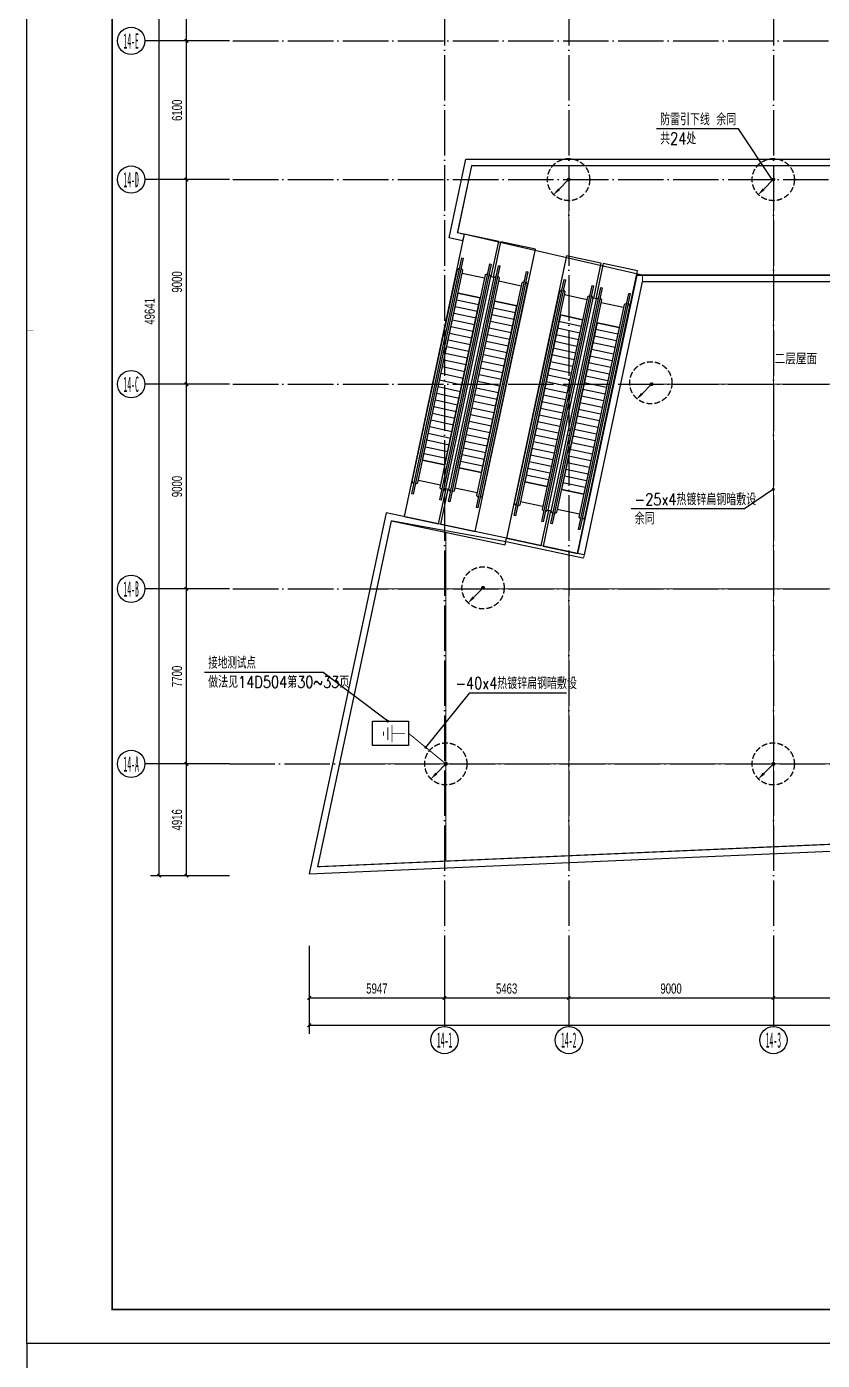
# Model space of a CAD drawing. Extents: x -233336 to 840473, y -28113 to 330904.
# Drawn here: x 671546 to 706535, y 238458 to 297118 of the extents above; entities that cross this region are included whole.
import ezdxf
from ezdxf.enums import TextEntityAlignment as Align
from ezdxf.xclip import XClip

# ---------------------------------------------------------------- set-up
doc = ezdxf.new("R2010")
doc.units = 0
doc.header["$LTSCALE"] = 1000
doc.header["$XCLIPFRAME"] = 2
doc.linetypes.add('104-14# 核心筒$0$DOTE', pattern=[2.42, 2, -0.2, 0.02, -0.2])
doc.linetypes.add('DASH', pattern=[0.35, 0.25, -0.1])
doc.layers.get('0').update_dxf_attribs({"linetype": 'CONTINUOUS'})
doc.layers.get('Defpoints').update_dxf_attribs({"linetype": 'CONTINUOUS'})
for name, color, linetype in [('104-14# 核心筒$0$01-标注_轴线坐标', 8, 'CONTINUOUS'), ('104-14# 核心筒$0$A_AXIS-轴线', 8, '104-14# 核心筒$0$DOTE'), ('104-14# 核心筒$0$AXIS_TEXT', 7, 'CONTINUOUS'), ('AXIS_TEXT', 7, 'CONTINUOUS'), ('DIM-插座', 80, 'CONTINUOUS'), ('ELEMENT', 3, 'CONTINUOUS'), ('EQUIP-插座', 80, 'CONTINUOUS'), ('LIGHTNING_DIM', 80, 'CONTINUOUS'), ('LWIRE', 80, 'CONTINUOUS'), ('TEL_LEAD', 80, 'CONTINUOUS'), ('WIRE-避雷', 130, 'CONTINUOUS'), ('X-104 14#平面$0$02-TEXT_标注', 9, 'CONTINUOUS'), ('X-104 14#平面$0$A-E_楼梯', 8, 'CONTINUOUS'), ('X-104 14#平面$0$A-O_屋面', 8, 'CONTINUOUS')]:
    doc.layers.add(name, color=color, linetype=linetype)
doc.styles.add('104-14# 核心筒$0$_TCH_AXIS', font='STXIHEI.TTF', dxfattribs={"width": 0.8})
doc.styles.add('104-14# 核心筒$0$_TCH_DIM_T3', font='ros.shx', dxfattribs={"width": 0.705882, "bigfont": 'jd.shx'})
doc.styles.add('_TEL_DIM', font='ROMANS2', dxfattribs={"width": 0.8, "height": 3.5, "bigfont": 'HZDF2'})
doc.styles.add('COMPLEX', font='COMPLEX')
doc.styles.get("Standard").update_dxf_attribs({"font": 'GBENOR', "bigfont": 'GBCBIG'})
doc.styles.add('X-104 14#平面$0$Standard', font='STXIHEI.TTF', dxfattribs={"width": 0.8})
doc.dimstyles.new('104-14# 核心筒$0$_TCH_ARCH&&150', dxfattribs={"dimtxt": 446.25, "dimasz": 150, "dimexe": 375, "dimexo": 450, "dimgap": 189.375, "dimtad": 1, "dimdec": 0, "dimzin": 0, "dimdsep": 46, "dimtxsty": '104-14# 核心筒$0$_TCH_DIM_T3', "dimblk": '104-14# 核心筒$0$_ArchTick', "dimcen": 0.09, "dimclrt": 7, "dimazin": 2, "dimtfac": 1, "dimtdec": 0, "dimtix": 1, "dimtmove": 2, "dimatfit": 3, "dimfxl": 0, "dimtolj": 1, "dimtzin": 0, "dimarcsym": 0})

# ---------------------------------------------------------------- blocks, each defined once
blk = doc.blocks.new('图框-A1+1-4')
for points, const_width in [([(0, 0), (1051, 0), (1051, 594), (0, 594)], 0.05), ([(976, 584), (25, 584), (25, 10), (976, 10)], 0.5)]:
    blk.add_lwpolyline(points, close=True, dxfattribs=dict(const_width=const_width))
at = {"const_width": 0.05}
blk.add_lwpolyline([(0, 297), (2, 297)], dxfattribs=at)
blk = doc.blocks.new('104-14# 核心筒$0$_ArchTick')
at = {"color": 0, "linetype": 'ByBlock', "const_width": 0.4}
blk.add_lwpolyline([(-0.5, -0.5), (0.5, 0.5)], dxfattribs=at)
blk = doc.blocks.new('*D421')
at = {"layer": '104-14# 核心筒$0$01-标注_轴线坐标', "color": 0, "lineweight": -2}
for p, q in [((-6010, 259305), (-6010, 256630)), ((-63, 259305), (-63, 256630)), ((-6010, 257005), (-63, 257005))]:
    blk.add_line(p, q, dxfattribs=at)
at = {"layer": 'Defpoints', "color": 0}
for p in [(-6010, 259755), (-63, 259755), (-63, 257005)]:
    blk.add_point(p, dxfattribs=at)
at = {"layer": '104-14# 核心筒$0$01-标注_轴线坐标', "color": 0, "lineweight": -2, "xscale": 150, "yscale": 150, "zscale": 150, "rotation": 180}
blk.add_blockref('104-14# 核心筒$0$_ArchTick', (-6010, 257005), dxfattribs=at)
at = {"layer": '104-14# 核心筒$0$01-标注_轴线坐标', "color": 0, "lineweight": -2, "xscale": 150, "yscale": 150, "zscale": 150}
blk.add_blockref('104-14# 核心筒$0$_ArchTick', (-63, 257005), dxfattribs=at)
at = {"layer": '104-14# 核心筒$0$01-标注_轴线坐标', "color": 7, "insert": (-3036, 257417), "char_height": 446.2, "attachment_point": 5, "style": '104-14# 核心筒$0$_TCH_DIM_T3'}
blk.add_mtext('\\A1;5947', dxfattribs=at)
blk = doc.blocks.new('*D422')
at = {"layer": '104-14# 核心筒$0$01-标注_轴线坐标', "color": 0, "lineweight": -2}
for p, q in [((-63, 259305), (-63, 256630)), ((5400, 259305), (5400, 256630)), ((-63, 257005), (5400, 257005))]:
    blk.add_line(p, q, dxfattribs=at)
at = {"layer": 'Defpoints', "color": 0}
for p in [(-63, 259755), (5400, 259755), (5400, 257005)]:
    blk.add_point(p, dxfattribs=at)
at = {"layer": '104-14# 核心筒$0$01-标注_轴线坐标', "color": 0, "lineweight": -2, "xscale": 150, "yscale": 150, "zscale": 150, "rotation": 180}
blk.add_blockref('104-14# 核心筒$0$_ArchTick', (-63, 257005), dxfattribs=at)
at = {"layer": '104-14# 核心筒$0$01-标注_轴线坐标', "color": 0, "lineweight": -2, "xscale": 150, "yscale": 150, "zscale": 150}
blk.add_blockref('104-14# 核心筒$0$_ArchTick', (5400, 257005), dxfattribs=at)
at = {"layer": '104-14# 核心筒$0$01-标注_轴线坐标', "color": 7, "insert": (2669, 257417), "char_height": 446.2, "attachment_point": 5, "style": '104-14# 核心筒$0$_TCH_DIM_T3'}
blk.add_mtext('\\A1;5463', dxfattribs=at)
blk = doc.blocks.new('*D423')
at = {"layer": '104-14# 核心筒$0$01-标注_轴线坐标', "color": 0, "lineweight": -2}
for p, q in [((5400, 259305), (5400, 256630)), ((14400, 259305), (14400, 256630)), ((5400, 257005), (14400, 257005))]:
    blk.add_line(p, q, dxfattribs=at)
at = {"layer": 'Defpoints', "color": 0}
for p in [(5400, 259755), (14400, 259755), (14400, 257005)]:
    blk.add_point(p, dxfattribs=at)
at = {"layer": '104-14# 核心筒$0$01-标注_轴线坐标', "color": 0, "lineweight": -2, "xscale": 150, "yscale": 150, "zscale": 150, "rotation": 180}
blk.add_blockref('104-14# 核心筒$0$_ArchTick', (5400, 257005), dxfattribs=at)
at = {"layer": '104-14# 核心筒$0$01-标注_轴线坐标', "color": 0, "lineweight": -2, "xscale": 150, "yscale": 150, "zscale": 150}
blk.add_blockref('104-14# 核心筒$0$_ArchTick', (14400, 257005), dxfattribs=at)
at = {"layer": '104-14# 核心筒$0$01-标注_轴线坐标', "color": 7, "insert": (9900, 257417), "char_height": 446.2, "attachment_point": 5, "style": '104-14# 核心筒$0$_TCH_DIM_T3'}
blk.add_mtext('\\A1;9000', dxfattribs=at)
blk = doc.blocks.new('*D424')
at = {"layer": '104-14# 核心筒$0$01-标注_轴线坐标', "color": 0, "lineweight": -2}
for p, q in [((14400, 259305), (14400, 256630)), ((23400, 259305), (23400, 256630)), ((14400, 257005), (23400, 257005))]:
    blk.add_line(p, q, dxfattribs=at)
at = {"layer": 'Defpoints', "color": 0}
for p in [(14400, 259755), (23400, 259755), (23400, 257005)]:
    blk.add_point(p, dxfattribs=at)
at = {"layer": '104-14# 核心筒$0$01-标注_轴线坐标', "color": 0, "lineweight": -2, "xscale": 150, "yscale": 150, "zscale": 150, "rotation": 180}
blk.add_blockref('104-14# 核心筒$0$_ArchTick', (14400, 257005), dxfattribs=at)
at = {"layer": '104-14# 核心筒$0$01-标注_轴线坐标', "color": 0, "lineweight": -2, "xscale": 150, "yscale": 150, "zscale": 150}
blk.add_blockref('104-14# 核心筒$0$_ArchTick', (23400, 257005), dxfattribs=at)
at = {"layer": '104-14# 核心筒$0$01-标注_轴线坐标', "color": 7, "insert": (18900, 257417), "char_height": 446.2, "attachment_point": 5, "style": '104-14# 核心筒$0$_TCH_DIM_T3'}
blk.add_mtext('\\A1;9000', dxfattribs=at)
blk = doc.blocks.new('_AXISO')
blk.add_circle((0, 0), 0.5)
at = {"layer": 'AXIS_TEXT', "style": 'COMPLEX', "width": 1.041667}
blk.add_attdef('A', text='', height=0.56, dxfattribs=at).set_placement((-0.25, -0.28), (0.25, -0.28), align=Align.FIT)
blk = doc.blocks.new('*D453')
at = {"layer": '104-14# 核心筒$0$01-标注_轴线坐标', "color": 0, "lineweight": -2}
for p, q in [((-9520, 267300), (-11788, 267300)), ((-11413, 262384), (-11413, 267300)), ((-9520, 262384), (-11788, 262384))]:
    blk.add_line(p, q, dxfattribs=at)
at = {"layer": 'Defpoints', "color": 0}
for p in [(-11413, 267300), (-9070, 267300), (-9070, 262384)]:
    blk.add_point(p, dxfattribs=at)
at = {"layer": '104-14# 核心筒$0$01-标注_轴线坐标', "color": 0, "lineweight": -2, "xscale": 150, "yscale": 150, "zscale": 150}
for p, rotation in [((-11413, 267300), 90), ((-11413, 262384), 270)]:
    blk.add_blockref('104-14# 核心筒$0$_ArchTick', p, dxfattribs=dict(at, rotation=rotation))
at = {"layer": '104-14# 核心筒$0$01-标注_轴线坐标', "color": 7, "insert": (-11825, 264842), "char_height": 446.2, "attachment_point": 5, "rotation": 90, "style": '104-14# 核心筒$0$_TCH_DIM_T3'}
blk.add_mtext('\\A1;4916', dxfattribs=at)
blk = doc.blocks.new('*D454')
at = {"layer": '104-14# 核心筒$0$01-标注_轴线坐标', "color": 0, "lineweight": -2}
for p, q in [((-9520, 275000), (-11788, 275000)), ((-11413, 267300), (-11413, 275000)), ((-9520, 267300), (-11788, 267300))]:
    blk.add_line(p, q, dxfattribs=at)
at = {"layer": 'Defpoints', "color": 0}
for p in [(-11413, 275000), (-9070, 275000), (-9070, 267300)]:
    blk.add_point(p, dxfattribs=at)
at = {"layer": '104-14# 核心筒$0$01-标注_轴线坐标', "color": 0, "lineweight": -2, "xscale": 150, "yscale": 150, "zscale": 150}
for p, rotation in [((-11413, 275000), 90), ((-11413, 267300), 270)]:
    blk.add_blockref('104-14# 核心筒$0$_ArchTick', p, dxfattribs=dict(at, rotation=rotation))
at = {"layer": '104-14# 核心筒$0$01-标注_轴线坐标', "color": 7, "insert": (-11825, 271150), "char_height": 446.2, "attachment_point": 5, "rotation": 90, "style": '104-14# 核心筒$0$_TCH_DIM_T3'}
blk.add_mtext('\\A1;7700', dxfattribs=at)
blk = doc.blocks.new('*D455')
at = {"layer": '104-14# 核心筒$0$01-标注_轴线坐标', "color": 0, "lineweight": -2}
for p, q in [((-9520, 284000), (-11788, 284000)), ((-11413, 275000), (-11413, 284000)), ((-9520, 275000), (-11788, 275000))]:
    blk.add_line(p, q, dxfattribs=at)
at = {"layer": 'Defpoints', "color": 0}
for p in [(-11413, 284000), (-9070, 284000), (-9070, 275000)]:
    blk.add_point(p, dxfattribs=at)
at = {"layer": '104-14# 核心筒$0$01-标注_轴线坐标', "color": 0, "lineweight": -2, "xscale": 150, "yscale": 150, "zscale": 150}
for p, rotation in [((-11413, 284000), 90), ((-11413, 275000), 270)]:
    blk.add_blockref('104-14# 核心筒$0$_ArchTick', p, dxfattribs=dict(at, rotation=rotation))
at = {"layer": '104-14# 核心筒$0$01-标注_轴线坐标', "color": 7, "insert": (-11825, 279500), "char_height": 446.2, "attachment_point": 5, "rotation": 90, "style": '104-14# 核心筒$0$_TCH_DIM_T3'}
blk.add_mtext('\\A1;9000', dxfattribs=at)
blk = doc.blocks.new('*D456')
at = {"layer": '104-14# 核心筒$0$01-标注_轴线坐标', "color": 0, "lineweight": -2}
for p, q in [((-9520, 293000), (-11788, 293000)), ((-11413, 284000), (-11413, 293000)), ((-9520, 284000), (-11788, 284000))]:
    blk.add_line(p, q, dxfattribs=at)
at = {"layer": 'Defpoints', "color": 0}
for p in [(-11413, 293000), (-9070, 293000), (-9070, 284000)]:
    blk.add_point(p, dxfattribs=at)
at = {"layer": '104-14# 核心筒$0$01-标注_轴线坐标', "color": 0, "lineweight": -2, "xscale": 150, "yscale": 150, "zscale": 150}
for p, rotation in [((-11413, 293000), 90), ((-11413, 284000), 270)]:
    blk.add_blockref('104-14# 核心筒$0$_ArchTick', p, dxfattribs=dict(at, rotation=rotation))
at = {"layer": '104-14# 核心筒$0$01-标注_轴线坐标', "color": 7, "insert": (-11825, 288500), "char_height": 446.2, "attachment_point": 5, "rotation": 90, "style": '104-14# 核心筒$0$_TCH_DIM_T3'}
blk.add_mtext('\\A1;9000', dxfattribs=at)
blk = doc.blocks.new('*D457')
at = {"layer": '104-14# 核心筒$0$01-标注_轴线坐标', "color": 0, "lineweight": -2}
for p, q in [((-9520, 299100), (-11788, 299100)), ((-11413, 293000), (-11413, 299100)), ((-9520, 293000), (-11788, 293000))]:
    blk.add_line(p, q, dxfattribs=at)
at = {"layer": 'Defpoints', "color": 0}
for p in [(-11413, 299100), (-9070, 299100), (-9070, 293000)]:
    blk.add_point(p, dxfattribs=at)
at = {"layer": '104-14# 核心筒$0$01-标注_轴线坐标', "color": 0, "lineweight": -2, "xscale": 150, "yscale": 150, "zscale": 150}
for p, rotation in [((-11413, 299100), 90), ((-11413, 293000), 270)]:
    blk.add_blockref('104-14# 核心筒$0$_ArchTick', p, dxfattribs=dict(at, rotation=rotation))
at = {"layer": '104-14# 核心筒$0$01-标注_轴线坐标', "color": 7, "insert": (-11825, 296050), "char_height": 446.2, "attachment_point": 5, "rotation": 90, "style": '104-14# 核心筒$0$_TCH_DIM_T3'}
blk.add_mtext('\\A1;6100', dxfattribs=at)
blk = doc.blocks.new('*D458')
at = {"layer": '104-14# 核心筒$0$01-标注_轴线坐标', "color": 0, "lineweight": -2}
for p, q in [((-9520, 308100), (-11788, 308100)), ((-11413, 299100), (-11413, 308100)), ((-9520, 299100), (-11788, 299100))]:
    blk.add_line(p, q, dxfattribs=at)
at = {"layer": 'Defpoints', "color": 0}
for p in [(-11413, 308100), (-9070, 308100), (-9070, 299100)]:
    blk.add_point(p, dxfattribs=at)
at = {"layer": '104-14# 核心筒$0$01-标注_轴线坐标', "color": 0, "lineweight": -2, "xscale": 150, "yscale": 150, "zscale": 150}
for p, rotation in [((-11413, 308100), 90), ((-11413, 299100), 270)]:
    blk.add_blockref('104-14# 核心筒$0$_ArchTick', p, dxfattribs=dict(at, rotation=rotation))
at = {"layer": '104-14# 核心筒$0$01-标注_轴线坐标', "color": 7, "insert": (-11825, 303600), "char_height": 446.2, "attachment_point": 5, "rotation": 90, "style": '104-14# 核心筒$0$_TCH_DIM_T3'}
blk.add_mtext('\\A1;9000', dxfattribs=at)
blk = doc.blocks.new('*D477')
at = {"layer": '104-14# 核心筒$0$01-标注_轴线坐标', "color": 0, "lineweight": -2}
for p, q in [((-6010, 259305), (-6010, 255430)), ((120742, 259305), (120742, 255430)), ((-6010, 255805), (120742, 255805))]:
    blk.add_line(p, q, dxfattribs=at)
at = {"layer": 'Defpoints', "color": 0}
for p in [(-6010, 259755), (120742, 259755), (120742, 255805)]:
    blk.add_point(p, dxfattribs=at)
at = {"layer": '104-14# 核心筒$0$01-标注_轴线坐标', "color": 0, "lineweight": -2, "xscale": 150, "yscale": 150, "zscale": 150, "rotation": 180}
blk.add_blockref('104-14# 核心筒$0$_ArchTick', (-6010, 255805), dxfattribs=at)
at = {"layer": '104-14# 核心筒$0$01-标注_轴线坐标', "color": 0, "lineweight": -2, "xscale": 150, "yscale": 150, "zscale": 150}
blk.add_blockref('104-14# 核心筒$0$_ArchTick', (120742, 255805), dxfattribs=at)
at = {"layer": '104-14# 核心筒$0$01-标注_轴线坐标', "color": 7, "insert": (57366, 256217), "char_height": 446.2, "attachment_point": 5, "style": '104-14# 核心筒$0$_TCH_DIM_T3'}
blk.add_mtext('\\A1;126752', dxfattribs=at)
blk = doc.blocks.new('*D479')
at = {"layer": '104-14# 核心筒$0$01-标注_轴线坐标', "color": 0, "lineweight": -2}
for p, q in [((-9520, 312025), (-12988, 312025)), ((-12613, 262384), (-12613, 312025)), ((-9520, 262384), (-12988, 262384))]:
    blk.add_line(p, q, dxfattribs=at)
at = {"layer": 'Defpoints', "color": 0}
for p in [(-12613, 312025), (-9070, 312025), (-9070, 262384)]:
    blk.add_point(p, dxfattribs=at)
at = {"layer": '104-14# 核心筒$0$01-标注_轴线坐标', "color": 0, "lineweight": -2, "xscale": 150, "yscale": 150, "zscale": 150}
for p, rotation in [((-12613, 312025), 90), ((-12613, 262384), 270)]:
    blk.add_blockref('104-14# 核心筒$0$_ArchTick', p, dxfattribs=dict(at, rotation=rotation))
at = {"layer": '104-14# 核心筒$0$01-标注_轴线坐标', "color": 7, "insert": (-13025, 287204), "char_height": 446.2, "attachment_point": 5, "rotation": 90, "style": '104-14# 核心筒$0$_TCH_DIM_T3'}
blk.add_mtext('\\A1;49641', dxfattribs=at)
blk = doc.blocks.new('$TelecSys$00000080')
for p, q in [((-0.7, -0.7), (0, 0)), ((0.104, 0.104), (0.104, 0.104)), ((-0.104, -0.104), (-0.104, -0.104))]:
    blk.add_line(p, q)
at = {"const_width": 0.142}
blk.add_lwpolyline([(0.071, 0, 1), (-0.071, 0, 1)], format="xyb", close=True, dxfattribs=at)
blk.add_solid([(-0.63, -0.77), (-0.77, -0.63), (-1.15, -1.15)])
at = {"width": 0.8, "flags": 9}
blk.add_attdef('A', (0, 0), '', height=0.00002, rotation=180, dxfattribs=at)
blk = doc.blocks.new('$element$00000390')
at = {"const_width": 0.0233}
for points in [[(0, 0), (0, -0.375)], [(-0.25, -0.375), (0.25, -0.375)], [(-0.188, -0.5), (0.188, -0.5)], [(-0.062, -0.625), (0.062, -0.625)]]:
    blk.add_lwpolyline(points, dxfattribs=at)
at = {"flags": 9}
blk.add_attdef('S', (0, 0), '', height=0.00000667, dxfattribs=at)
blk = doc.blocks.new('接地测试点')
at = {"layer": 'ELEMENT'}
blk.add_lwpolyline([(460700, 125349), (462290, 125349), (462290, 124279), (460700, 124279)], close=True, dxfattribs=at)
at = {"layer": 'ELEMENT', "xscale": 1500, "yscale": 1500, "zscale": 1500, "rotation": 270}
blk.add_blockref('$element$00000390', (462125, 124800), dxfattribs=at)
blk = doc.blocks.new('104-14# 核心筒')
at = {"layer": '104-14# 核心筒$0$01-标注_轴线坐标'}
for p, q in [((-9907.7, 299100), (-13243.8, 299100)), ((-9907.7, 293000), (-13243.8, 293000)), ((-9907.7, 284000), (-13243.8, 284000)), ((-9907.7, 275000), (-13243.8, 275000)), ((-9907.7, 267300), (-13243.8, 267300)), ((-62.7, 259754.9), (-62.7, 255754.9)), ((5400, 259754.9), (5400, 255754.9)), ((14400, 259754.9), (14400, 255754.9))]:
    blk.add_line(p, q, dxfattribs=at)
at = {"layer": '104-14# 核心筒$0$A_AXIS-轴线'}
for p, q in [((-62.7, 317833.6), (-62.7, 259754.9)), ((5400, 317833.6), (5400, 259754.9)), ((14400, 317833.6), (14400, 259754.9)), ((-9370.1, 299100), (120259.9, 299100)), ((-9370.1, 293000), (120259.9, 293000)), ((-9370.1, 284000), (120259.9, 284000)), ((-9370.1, 275000), (120259.9, 275000)), ((-9520, 267300), (59400, 267300))]:
    blk.add_line(p, q, dxfattribs=at)
at = {"layer": '104-14# 核心筒$0$01-标注_轴线坐标'}
ref = blk.add_blockref('_AXISO', (-13843.8, 299100), dxfattribs=dict(at, xscale=1200, yscale=1200, zscale=1200))
ref.add_attrib('A', '14-E', dxfattribs={"layer": '104-14# 核心筒$0$AXIS_TEXT', "height": 678.82, "style": '104-14# 核心筒$0$_TCH_AXIS', "width": 0.472546}).set_placement((-14183.2, 298760.6), (-13504.4, 298760.6), align=Align.FIT)
ref = blk.add_blockref('_AXISO', (-13843.8, 293000), dxfattribs=dict(at, xscale=1200, yscale=1200, zscale=1200))
ref.add_attrib('A', '14-D', dxfattribs={"layer": '104-14# 核心筒$0$AXIS_TEXT', "height": 678.82, "style": '104-14# 核心筒$0$_TCH_AXIS', "width": 0.427541}).set_placement((-14183.2, 292660.6), (-13504.4, 292660.6), align=Align.FIT)
ref = blk.add_blockref('_AXISO', (-13843.8, 284000), dxfattribs=dict(at, xscale=1200, yscale=1200, zscale=1200))
ref.add_attrib('A', '14-C', dxfattribs={"layer": '104-14# 核心筒$0$AXIS_TEXT', "height": 678.82, "style": '104-14# 核心筒$0$_TCH_AXIS', "width": 0.414447}).set_placement((-14183.2, 283660.6), (-13504.4, 283660.6), align=Align.FIT)
ref = blk.add_blockref('_AXISO', (-13843.8, 275000), dxfattribs=dict(at, xscale=1200, yscale=1200, zscale=1200))
ref.add_attrib('A', '14-B', dxfattribs={"layer": '104-14# 核心筒$0$AXIS_TEXT', "height": 678.82, "style": '104-14# 核心筒$0$_TCH_AXIS', "width": 0.46363}).set_placement((-14183.2, 274660.6), (-13504.4, 274660.6), align=Align.FIT)
ref = blk.add_blockref('_AXISO', (-13843.8, 267300), dxfattribs=dict(at, xscale=1200, yscale=1200, zscale=1200))
ref.add_attrib('A', '14-A', dxfattribs={"layer": '104-14# 核心筒$0$AXIS_TEXT', "height": 678.82, "style": '104-14# 核心筒$0$_TCH_AXIS', "width": 0.428326}).set_placement((-14183.2, 266960.6), (-13504.4, 266960.6), align=Align.FIT)
ref = blk.add_blockref('_AXISO', (-62.7, 255154.9), dxfattribs=dict(at, xscale=1200, yscale=1200, zscale=1200))
ref.add_attrib('A', '14-1', dxfattribs={"layer": '104-14# 核心筒$0$AXIS_TEXT', "height": 678.82, "style": '104-14# 核心筒$0$_TCH_AXIS', "width": 0.46828}).set_placement((-402.1, 254815.5), (276.7, 254815.5), align=Align.FIT)
ref = blk.add_blockref('_AXISO', (5400, 255154.9), dxfattribs=dict(at, xscale=1200, yscale=1200, zscale=1200))
ref.add_attrib('A', '14-2', dxfattribs={"layer": '104-14# 核心筒$0$AXIS_TEXT', "height": 678.82, "style": '104-14# 核心筒$0$_TCH_AXIS', "width": 0.46828}).set_placement((5060.6, 254815.5), (5739.4, 254815.5), align=Align.FIT)
ref = blk.add_blockref('_AXISO', (14400, 255154.9), dxfattribs=dict(at, xscale=1200, yscale=1200, zscale=1200))
ref.add_attrib('A', '14-3', dxfattribs={"layer": '104-14# 核心筒$0$AXIS_TEXT', "height": 678.82, "style": '104-14# 核心筒$0$_TCH_AXIS', "width": 0.46828}).set_placement((14060.6, 254815.5), (14739.4, 254815.5), align=Align.FIT)
for p1, p2, distance, text, picture, middle in [((-9070, 262383.6), (-9070, 312025), 3542.6, '49641', '*D479', (-13025.1, 287204.3)), ((-9070, 299100), (-9070, 308100), 2342.6, '9000', '*D458', (-11825.1, 303600)), ((-9070, 293000), (-9070, 299100), 2342.6, '6100', '*D457', (-11825.1, 296050)), ((-9070, 284000), (-9070, 293000), 2342.6, '9000', '*D456', (-11825.1, 288500)), ((-9070, 275000), (-9070, 284000), 2342.6, '9000', '*D455', (-11825.1, 279500)), ((-9070, 267300), (-9070, 275000), 2342.6, '7700', '*D454', (-11825.1, 271150)), ((-9070, 262383.6), (-9070, 267300), 2342.6, '4916', '*D453', (-11825.1, 264841.8)), ((-6009.8, 259754.9), (-62.7, 259754.9), -2750, '5947', '*D421', (-3036.2, 257417.4)), ((-6009.8, 259754.9), (120741.8, 259754.9), -3950, '126752', '*D477', (57366, 256217.4)), ((-62.7, 259754.9), (5400, 259754.9), -2750, '5463', '*D422', (2668.6, 257417.4)), ((5400, 259754.9), (14400, 259754.9), -2750, '9000', '*D423', (9900, 257417.4)), ((14400, 259754.9), (23400, 259754.9), -2750, '9000', '*D424', (18900, 257417.4))]:
    dim = blk.add_aligned_dim(p1=p1, p2=p2, distance=distance, text=text, dimstyle='104-14# 核心筒$0$_TCH_ARCH&&150', dxfattribs=at)
    dim.commit()
    dim.dimension.update_dxf_attribs({"geometry": picture, "text_midpoint": middle})
blk = doc.blocks.new('X-104 14#平面')
for points in [[(139216.5, 241800), (-18433.5, 241800), (-18433.5, 330900), (139216.5, 330900)], [(-18433.5, 152700), (139216.5, 152700), (139216.5, 241800), (-18433.5, 241800)]]:
    blk.add_lwpolyline(points, close=True)
at = {"layer": 'X-104 14#平面$0$A-E_楼梯'}
for p, q in [((805.2, 290602.9), (-1835.3, 278180.5)), ((2319.4, 290281.1), (805.2, 290602.9)), ((1290.9, 277516), (3931.4, 289938.4)), ((1990.8, 288735.1), (2319.4, 290281.1)), ((2088.6, 288714.3), (2417.2, 290260.3)), ((3931.4, 289938.4), (2417.2, 290260.3)), ((-1505.6, 279178.2), (700.5, 289557.3)), ((759.2, 289544.9), (-1446.9, 279165.7)), ((-275.1, 278916.7), (1931, 289295.8)), ((1989.7, 289283.3), (-216.4, 278904.2)), ((106.4, 278835.6), (2312.5, 289214.7)), ((2371.2, 289202.2), (165.1, 278823.1)), ((700.5, 289557.3), (759.2, 289544.9)), ((1931, 289295.8), (1989.7, 289283.3)), ((2312.5, 289214.7), (2371.2, 289202.2)), ((5304.7, 289646.5), (2664.2, 277224.1)), ((6818.9, 289324.7), (5304.7, 289646.5)), ((6818.9, 289324.7), (6490.3, 287778.7)), ((6916.7, 289303.9), (6588.1, 287757.9)), ((8430.9, 288982), (6916.7, 289303.9)), ((-1478.3, 279720.4), (505, 289050.9)), ((-1241.4, 279656.5), (747.4, 289013)), ((1725.5, 288805), (-263.3, 279448.6)), ((1962.4, 288741.1), (-20.9, 279410.6)), ((133.7, 279377.7), (2117, 288708.3)), ((370.6, 279313.8), (2359.4, 288670.3)), ((505, 289050.9), (607, 289117.2)), ((747.4, 289013), (665.7, 289104.7)), ((719.8, 288883.1), (1697.9, 288675.2)), ((1336.9, 278574), (3543, 288953.2)), ((3601.7, 288940.7), (1395.6, 278561.6)), ((1837.5, 288855.6), (1725.5, 288805)), ((1896.2, 288843.1), (1962.4, 288741.1)), ((1962.4, 288741.1), (2117, 288708.3)), ((2117, 288708.3), (2219, 288774.5)), ((2359.4, 288670.3), (2277.7, 288762.1)), ((3543, 288953.2), (3601.7, 288940.7)), ((5790.4, 276559.6), (8430.9, 288982)), ((3337.5, 288462.4), (1348.7, 279105.9)), ((3574.4, 288398.5), (1591.1, 279068)), ((2331.8, 288540.5), (3309.9, 288332.6)), ((2993.9, 278221.8), (5200, 288600.9)), ((3021.2, 278764), (5004.5, 288094.5)), ((5258.7, 288588.5), (3052.6, 278209.4)), ((3258.1, 278700.1), (5246.9, 288056.6)), ((3449.5, 288513), (3337.5, 288462.4)), ((3508.2, 288500.5), (3574.4, 288398.5)), ((4224.4, 277960.3), (6430.5, 288339.4)), ((6489.2, 288326.9), (4283.1, 277947.8)), ((4605.9, 277879.2), (6812, 288258.3)), ((6870.7, 288245.8), (4664.5, 277866.7)), ((5004.5, 288094.5), (5106.5, 288160.8)), ((5246.9, 288056.6), (5165.1, 288148.3)), ((5200, 288600.9), (5258.7, 288588.5)), ((6430.5, 288339.4), (6489.2, 288326.9)), ((6812, 288258.3), (6870.7, 288245.8)), ((-1026.7, 280666.7), (532.7, 288002.8)), ((-48.5, 280458.8), (1510.8, 287794.9)), ((470.3, 287709.3), (1448.4, 287501.4)), ((532.7, 288002.8), (1510.8, 287794.9)), ((1510.8, 287794.9), (532.7, 288002.8)), ((585.3, 280324), (2144.6, 287660.1)), ((1563.5, 280116.1), (3122.8, 287452.2)), ((2144.6, 287660.1), (3122.8, 287452.2)), ((3122.8, 287452.2), (2144.6, 287660.1)), ((6225, 287848.7), (4236.2, 278492.2)), ((6461.9, 287784.8), (4478.6, 278454.2)), ((4633.2, 278421.4), (6616.4, 287751.9)), ((4870.1, 278357.5), (6858.8, 287713.9)), ((6197.4, 287718.8), (5219.3, 287926.7)), ((5836.4, 277617.6), (8042.5, 287996.8)), ((7837, 287506), (5848.2, 278149.5)), ((8101.2, 287984.3), (5895.1, 277605.2)), ((8073.9, 287442.1), (6090.6, 278111.6)), ((6337, 287899.2), (6225, 287848.7)), ((6395.7, 287886.8), (6461.9, 287784.8)), ((6616.4, 287751.9), (6461.9, 287784.8)), ((6616.4, 287751.9), (6718.4, 287818.1)), ((6858.8, 287713.9), (6777.1, 287805.7)), ((7809.4, 287376.2), (6831.2, 287584.1)), ((7949, 287556.6), (7837, 287506)), ((8007.6, 287544.1), (8073.9, 287442.1)), ((8042.5, 287996.8), (8101.2, 287984.3)), ((345.5, 287122.4), (1323.7, 286914.5)), ((407.9, 287415.9), (1386.1, 287208)), ((2019.9, 287073.2), (2998, 286865.3)), ((2082.3, 287366.7), (3060.4, 287158.8)), ((5032.1, 287046.4), (3472.8, 279710.3)), ((6010.3, 286838.5), (5032.1, 287046.4)), ((5032.1, 287046.4), (6010.3, 286838.5)), ((220.8, 286535.6), (1198.9, 286327.6)), ((283.2, 286829), (1261.3, 286621.1)), ((1895.1, 286486.4), (2873.3, 286278.4)), ((1957.5, 286779.8), (2935.7, 286571.9)), ((6010.3, 286838.5), (4450.9, 279502.4)), ((5885.5, 286251.6), (4907.4, 286459.5)), ((5947.9, 286545), (4969.8, 286752.9)), ((6644.1, 286703.7), (5084.8, 279367.6)), ((7622.3, 286495.8), (6062.9, 279159.7)), ((7559.9, 286202.4), (6581.7, 286410.3)), ((7622.3, 286495.8), (6644.1, 286703.7)), ((6644.1, 286703.7), (7622.3, 286495.8)), ((96, 285948.7), (1074.2, 285740.8)), ((158.4, 286242.1), (1136.6, 286034.2)), ((1770.4, 285899.5), (2748.5, 285691.6)), ((1832.8, 286192.9), (2810.9, 285985)), ((5760.8, 285664.7), (4782.6, 285872.6)), ((5823.2, 285958.1), (4845, 286166)), ((7435.1, 285615.5), (6457, 285823.4)), ((7497.5, 285908.9), (6519.4, 286116.9)), ((-28.7, 285361.8), (949.4, 285153.9)), ((33.7, 285655.2), (1011.8, 285447.3)), ((1645.7, 285312.6), (2623.8, 285104.7)), ((1708, 285606), (2686.2, 285398.1)), ((5636, 285077.8), (4657.9, 285285.7)), ((5698.4, 285371.2), (4720.3, 285579.2)), ((7310.4, 285028.6), (6332.3, 285236.5)), ((7372.8, 285322.1), (6394.6, 285530)), ((-153.5, 284774.9), (824.7, 284567)), ((-91.1, 285068.3), (887.1, 284860.4)), ((1520.9, 284725.7), (2499.1, 284517.8)), ((1583.3, 285019.1), (2561.4, 284811.2)), ((5511.3, 284490.9), (4533.1, 284698.8)), ((5573.7, 284784.4), (4595.5, 284992.3)), ((7185.7, 284441.7), (6207.5, 284649.6)), ((7248, 284735.2), (6269.9, 284943.1)), ((-278.2, 284188), (699.9, 283980.1)), ((-215.8, 284481.4), (762.3, 284273.5)), ((1396.2, 284138.8), (2374.3, 283930.9)), ((1458.5, 284432.3), (2436.7, 284224.3)), ((5386.5, 283904), (4408.4, 284111.9)), ((5448.9, 284197.5), (4470.8, 284405.4)), ((7060.9, 283854.8), (6082.8, 284062.7)), ((7123.3, 284148.3), (6145.1, 284356.2)), ((-402.9, 283601.1), (575.2, 283393.2)), ((-340.6, 283894.6), (637.6, 283686.6)), ((1271.4, 283551.9), (2249.6, 283344)), ((1333.8, 283845.4), (2311.9, 283637.5)), ((5261.8, 283317.1), (4283.7, 283525.1)), ((5324.2, 283610.6), (4346, 283818.5)), ((6936.2, 283267.9), (5958, 283475.9)), ((6998.5, 283561.4), (6020.4, 283769.3)), ((-527.7, 283014.2), (450.5, 282806.3)), ((-465.3, 283307.7), (512.8, 283099.8)), ((1146.7, 282965), (2124.8, 282757.1)), ((1209, 283258.5), (2187.2, 283050.6)), ((5137.1, 282730.3), (4158.9, 282938.2)), ((5199.4, 283023.7), (4221.3, 283231.6)), ((6811.4, 282681.1), (5833.3, 282889)), ((6873.8, 282974.5), (5895.6, 283182.4)), ((-652.4, 282427.3), (325.7, 282219.4)), ((-590.1, 282720.8), (388.1, 282512.9)), ((1021.9, 282378.1), (2000.1, 282170.2)), ((1084.3, 282671.6), (2062.4, 282463.7)), ((5012.3, 282143.4), (4034.2, 282351.3)), ((5074.7, 282436.8), (4096.5, 282644.7)), ((6686.7, 282094.2), (5708.5, 282302.1)), ((6749, 282387.6), (5770.9, 282595.5)), ((-777.2, 281840.4), (201, 281632.5)), ((-714.8, 282133.9), (263.3, 281926)), ((897.2, 281791.3), (1875.3, 281583.3)), ((959.5, 282084.7), (1937.7, 281876.8)), ((4887.6, 281556.5), (3909.4, 281764.4)), ((4949.9, 281849.9), (3971.8, 282057.8)), ((6561.9, 281507.3), (5583.8, 281715.2)), ((6624.3, 281800.7), (5646.1, 282008.6)), ((-901.9, 281253.6), (76.2, 281045.6)), ((-839.6, 281547), (138.6, 281339.1)), ((772.4, 281204.4), (1750.6, 280996.5)), ((834.8, 281497.8), (1812.9, 281289.9)), ((4762.8, 280969.6), (3784.7, 281177.5)), ((4825.2, 281263), (3847, 281470.9)), ((6437.2, 280920.4), (5459, 281128.3)), ((6499.5, 281213.8), (5521.4, 281421.7)), ((-1026.7, 280666.7), (-48.5, 280458.8)), ((-48.5, 280458.8), (-1026.7, 280666.7)), ((-964.3, 280960.1), (13.8, 280752.2)), ((647.7, 280617.5), (1625.8, 280409.6)), ((710.1, 280910.9), (1688.2, 280703)), ((4638.1, 280382.7), (3659.9, 280590.6)), ((4700.4, 280676.1), (3722.3, 280884.1)), ((6312.4, 280333.5), (5334.3, 280541.4)), ((6374.8, 280626.9), (5396.7, 280834.9)), ((585.3, 280324), (1563.5, 280116.1)), ((1563.5, 280116.1), (585.3, 280324)), ((4513.3, 279795.8), (3535.2, 280003.7)), ((4575.7, 280089.3), (3597.5, 280297.2)), ((6187.7, 279746.6), (5209.5, 279954.5)), ((6250.1, 280040.1), (5271.9, 280248)), ((-1412.1, 279618.4), (-1478.3, 279720.4)), ((-1353.4, 279605.9), (-1241.4, 279656.5)), ((-1213.8, 279786.3), (-235.7, 279578.4)), ((-321.1, 277858.6), (7.5, 279404.6)), ((-263.3, 279448.6), (-181.5, 279356.8)), ((-223.3, 277837.8), (105.3, 279383.8)), ((-20.9, 279410.6), (-122.9, 279344.4)), ((-20.9, 279410.6), (133.7, 279377.7)), ((199.9, 279275.7), (133.7, 279377.7)), ((258.6, 279263.3), (370.6, 279313.8)), ((398.2, 279443.7), (1376.3, 279235.8)), ((4450.9, 279502.4), (3472.8, 279710.3)), ((3472.8, 279710.3), (4450.9, 279502.4)), ((6062.9, 279159.7), (5084.8, 279367.6)), ((5084.8, 279367.6), (6062.9, 279159.7)), ((6125.3, 279453.2), (5147.2, 279661.1)), ((-1446.9, 279165.7), (-1505.6, 279178.2)), ((-216.4, 278904.2), (-275.1, 278916.7)), ((165.1, 278823.1), (106.4, 278835.6)), ((1348.7, 279105.9), (1430.4, 279014.2)), ((1591.1, 279068), (1489.1, 279001.7)), ((3087.4, 278662), (3021.2, 278764)), ((3146.1, 278649.5), (3258.1, 278700.1)), ((4263.8, 278622), (3285.7, 278829.9)), ((-1835.3, 278180.5), (-321.1, 277858.6)), ((1395.6, 278561.6), (1336.9, 278574)), ((3052.6, 278209.4), (2993.9, 278221.8)), ((4507, 278448.2), (4178.4, 276902.2)), ((4236.2, 278492.2), (4317.9, 278400.4)), ((4604.8, 278427.4), (4276.2, 276881.4)), ((4478.6, 278454.2), (4376.6, 278388)), ((4633.2, 278421.4), (4478.6, 278454.2)), ((4699.4, 278319.4), (4633.2, 278421.4)), ((4758.1, 278306.9), (4870.1, 278357.5)), ((5875.8, 278279.4), (4897.7, 278487.3)), ((5848.2, 278149.5), (5929.9, 278057.8)), ((6090.6, 278111.6), (5988.6, 278045.3)), ((-223.3, 277837.8), (1290.9, 277516)), ((4283.1, 277947.8), (4224.4, 277960.3)), ((4664.5, 277866.7), (4605.9, 277879.2)), ((5895.1, 277605.2), (5836.4, 277617.6)), ((2664.2, 277224.1), (4178.4, 276902.2)), ((4276.2, 276881.4), (5790.4, 276559.6))]:
    blk.add_line(p, q, dxfattribs=at)
at = {"layer": 'X-104 14#平面$0$A-O_屋面', "ltscale": 5}
for points in [[(733.1, 290311.6), (145.5, 290436.5), (881.7, 293900), (66340.6, 293900), (83503.2, 309479.7), (87317.1, 308418.6), (85626.8, 302343.3), (85337.7, 302423.7), (86947.6, 308210), (83582.3, 309146.3), (66456.4, 293600), (1124.6, 293600), (501.3, 290667.5), (795.4, 290605)], [(5790.4, 276559.6), (8392.2, 288800), (70400, 288800), (70400, 288500), (8635.1, 288500), (6083.8, 276497.2)], [(2660.3, 277224.9), (-2631.9, 278349.8), (-6009.8, 262458.3), (40178.1, 264474.9), (39845.1, 262383.6), (83828.3, 264653.8), (82417.6, 264753.6), (82467.7, 264883.9), (40199.6, 262702.3), (40532.1, 264790.6), (-5635.8, 262774.9), (-2400.9, 277994), (2597.9, 276931.4)]]:
    blk.add_lwpolyline(points, close=True, dxfattribs=at)
blk.add_lwpolyline([(95099.4, 296471), (89096.5, 298141.2), (77166, 288800), (8392.2, 288800), (5790.4, 276559.6), (2660.3, 277224.9), (-2631.9, 278349.8), (-6009.8, 262458.3), (40178.1, 264474.9), (39845.1, 262383.6), (83828.3, 264653.8)], dxfattribs=at)
at = {"xscale": 150, "yscale": 150, "zscale": 150}
for p in [(-18433.5, 241800), (-18433.5, 152700)]:
    blk.add_blockref('图框-A1+1-4', p, dxfattribs=at)
ref = blk.add_blockref('104-14# 核心筒', (0, 0))
XClip(ref).set_block_clipping_path([(-38664.3623821461, -25500), (139216.5485069363, 330900)])
at = {"layer": 'X-104 14#平面$0$02-TEXT_标注', "style": 'X-104 14#平面$0$Standard', "width": 0.8}
blk.add_text('二层屋面', height=428.14, dxfattribs=at).set_placement((14454.5, 284922.3))

msp = doc.modelspace()

# ---------------------------------------------------------------- linework, layer by layer
at = {"layer": 'DIM-插座', "color": 80}
for p, q in [((684585.1, 268717.9), (679373.2, 268717.9)), ((687423.6, 266570.8), (684585.1, 268717.9))]:
    msp.add_line(p, q, dxfattribs=at)
at = {"layer": 'DIM-插座', "color": 80, "const_width": 60}
msp.add_lwpolyline([(687447.5, 266552.7, 1), (687399.7, 266588.9, 1)], format="xyb", close=True, dxfattribs=at)
at = {"layer": 'LIGHTNING_DIM'}
for p, q in [((704383.4, 276779.6), (703119.3, 275910.5)), ((703119.3, 275910.5), (698126, 275910.5)), ((689094.8, 265418.8), (691035.7, 267824.6)), ((691035.7, 267824.6), (695282.3, 267824.6))]:
    msp.add_line(p, q, dxfattribs=at)
at = {"layer": 'LIGHTNING_DIM', "const_width": 60}
for points in [[(704408.1, 276796.6, 1), (704358.7, 276762.6, 1)], [(689076, 265395.5, 1), (689113.6, 265442.2, 1)]]:
    msp.add_lwpolyline(points, format="xyb", close=True, dxfattribs=at)
at = {"layer": 'LWIRE', "linetype": 'DASH'}
for centre in [(695378.9, 290391.1), (704378.9, 290391.1), (698995.6, 281453.6), (691615.6, 272433.9), (689978.9, 264691.1), (704378.9, 264691.1)]:
    msp.add_circle(centre, 926.9, dxfattribs=at)
at = {"layer": 'TEL_LEAD', "color": 80}
for p, q in [((702846.6, 292623.2), (699244.3, 292623.2)), ((704336.2, 290391.1), (702846.6, 292623.2))]:
    msp.add_line(p, q, dxfattribs=at)
at = {"layer": 'TEL_LEAD', "color": 80, "const_width": 60}
msp.add_lwpolyline([(704352.8, 290366.2, 1), (704319.5, 290416.1, 1)], format="xyb", close=True, dxfattribs=at)
at = {"layer": 'WIRE-避雷', "linetype": 'DASH', "const_width": 45}
for points in [[(684347.6, 260166.1), (730515.5, 262181.8), (730183, 260093.4), (772451.1, 262275.1), (772826.5, 262415.4), (798894.1, 260570.6), (808785.4, 275208.5), (807217.5, 275557.5), (810397.9, 303265.4), (789618.9, 309046.7), (782480, 283356.4), (751831.1, 281961.1), (752266, 282999.6), (712276.4, 281991.4), (707692.8, 266006.4), (743846.2, 266637.4), (743283.9, 263991.8), (773927.3, 265275.9), (772826.5, 262415.4)], [(690778.8, 287996.2), (690484.7, 288058.7), (691108, 290991.1), (756439.8, 290991.1), (773565.7, 306537.5), (776900.4, 305491.1), (775321.1, 299814.9), (776095.7, 299599.4)], [(758383.4, 285891.1), (698618.5, 285891.1), (696067.2, 273888.3)], [(684347.6, 260166.1), (687582.5, 275385.1), (692612.5, 274469.3)]]:
    msp.add_lwpolyline(points, dxfattribs=at)
at = {"layer": 'WIRE-避雷', "const_width": 45}
for points in [[(695383.4, 286937.8), (695383.4, 290991.1)], [(704383.4, 290991.1), (704383.4, 261040.8)], [(690788.6, 287994.1), (698631.7, 286191.1), (698631.7, 285891.1)], [(697662, 281391.1), (712104.3, 281391.1)], [(689983.4, 274874.8), (689983.4, 260412.1)], [(692612.5, 274469.3), (696036, 273741.6)], [(695383.4, 273880.3), (695383.4, 260647.9)], [(696067.2, 273888.3), (696036, 273741.6)], [(686946.1, 272391.1), (722524, 272391.1)], [(689983.4, 264691.1), (688341.3, 266035.9)], [(685309.4, 264691.1), (740383.4, 264691.1), (743491.3, 264967.4)]]:
    msp.add_lwpolyline(points, dxfattribs=at)

# ---------------------------------------------------------------- block references
msp.add_blockref('X-104 14#平面', (689983.4, -2608.9))
at = {"layer": 'EQUIP-插座'}
msp.add_blockref('接地测试点', (226051.5, 141222), dxfattribs=at)
at = {"layer": 'LWIRE', "color": 80, "xscale": 600, "yscale": 600, "zscale": 600}
for p in [(695378.9, 290391.1), (704378.9, 290391.1), (699026.2, 281391.1), (691615.6, 272433.9), (689983.4, 264691.1), (704383.4, 264691.1)]:
    msp.add_blockref('$TelecSys$00000080', p, dxfattribs=at)

# ---------------------------------------------------------------- texts
at = {"layer": 'DIM-插座', "color": 7, "style": '_TEL_DIM'}
for s, height, width, p in [('接地测试点 ', 525, 0.64, (679530.7, 268879.6)), ('做法见14D504第30~33页', 520.866, 0.8, (679530.7, 268035.4))]:
    msp.add_text(s, height=height, dxfattribs=dict(at, width=width)).set_placement(p)
at = {"layer": 'LIGHTNING_DIM', "color": 7, "style": '_TEL_DIM', "width": 0.8}
for s, height, p in [('-25x4热镀锌扁钢暗敷设', 520.866, (698283.5, 276068)), ('余同', 520.87, (698283.5, 275228)), ('-40x4热镀锌扁钢暗敷设', 520.866, (690401.9, 267982.1))]:
    msp.add_text(s, height=height, dxfattribs=at).set_placement(p)
at = {"layer": 'TEL_LEAD', "color": 7, "style": '_TEL_DIM', "width": 0.8}
for s, p in [('防雷引下线 余同', (699401.8, 292780.7)), ('共24处', (699401.8, 291940.7))]:
    msp.add_text(s, height=520.87, dxfattribs=at).set_placement(p)

doc.saveas('drawing.dxf')
